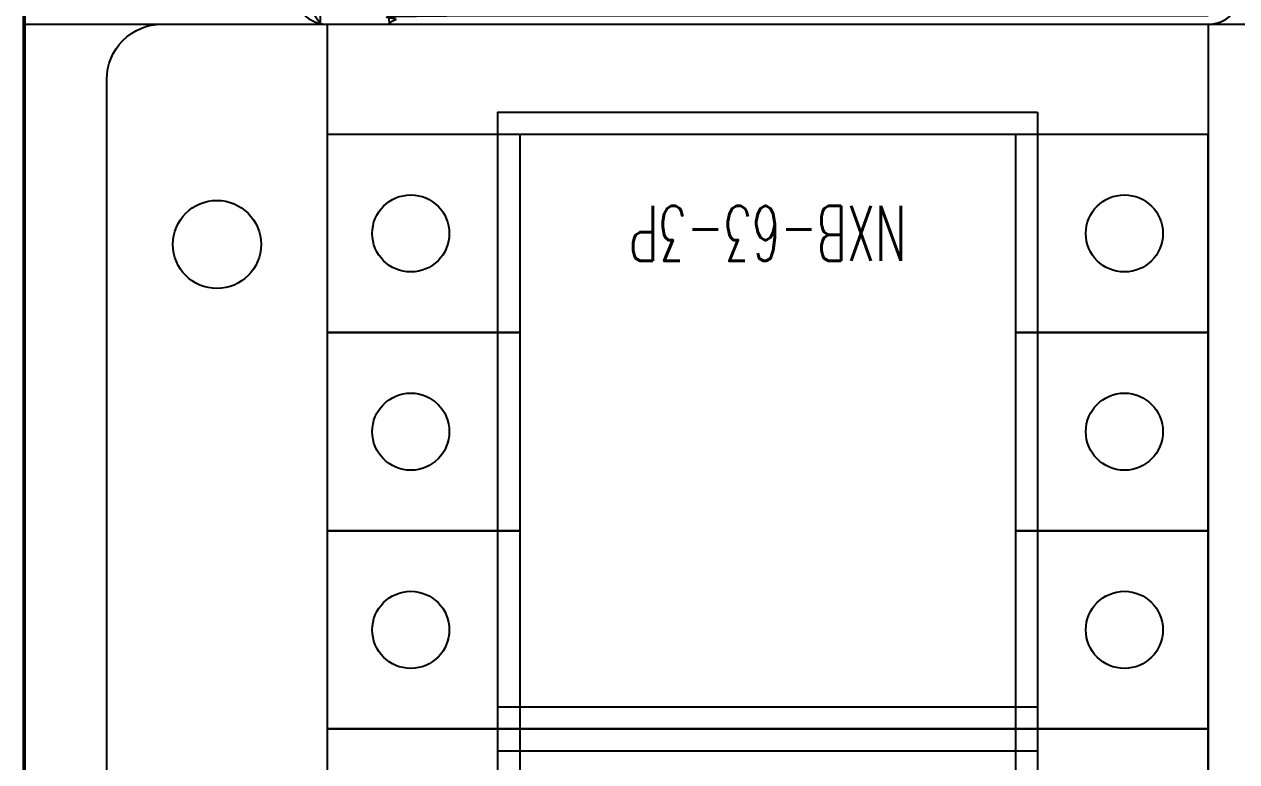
# Model space of a CAD drawing. Header units: millimetres. Extents: x 28713 to 59118, y -54378 to -19615.
# Drawn here: x 37765.4 to 37875.5, y -35371.3 to -35304.3 of the extents above; entities that cross this region are included whole.
import ezdxf
from ezdxf.enums import TextEntityAlignment as Align

# ---------------------------------------------------------------- set-up
doc = ezdxf.new("R2010")
doc.units = ezdxf.units.MM
doc.header["$LTSCALE"] = 3
for name, color, linetype in [('@.VISIBLE', 7, 'Continuous'), ('equipments', 2, 'Continuous'), ('TEXT', 7, 'Continuous')]:
    doc.layers.add(name, color=color, linetype=linetype)
doc.layers.add('Visible (ISO)', color=7, linetype='Continuous', lineweight=50)
doc.styles.add('Ann_w01', font='romans.shx', dxfattribs={"width": 0.6, "bigfont": 'chineset.shx'})

msp = doc.modelspace()

# ---------------------------------------------------------------- linework, layer by layer
at = {"layer": '@.VISIBLE'}
for p, q in [((37792.86, -35304.32), (37792.86, -35810.32)), ((37872.86, -35304.32), (37872.86, -35810.32))]:
    msp.add_line(p, q, dxfattribs=at)
msp.add_lwpolyline([(37892.86, -35309.32), (37892.86, -35805.32, -0.414214), (37887.86, -35810.32), (37777.86, -35810.32, -0.414214), (37772.86, -35805.32), (37772.86, -35309.32, -0.414214), (37777.86, -35304.32), (37887.86, -35304.32, -0.414214)], format="xyb", close=True, dxfattribs=at)
for points in [[(37857.36, -35312.32), (37857.36, -35370.32), (37808.36, -35370.32), (37808.36, -35312.32)], [(37857.36, -35366.32), (37857.36, -35424.32), (37808.36, -35424.32), (37808.36, -35366.32)]]:
    msp.add_lwpolyline(points, close=True, dxfattribs=at)
at = {"layer": '@.VISIBLE', "color": 2}
msp.add_circle((37782.86, -35324.32), 4, dxfattribs=at)
at = {"layer": 'equipments', "color": 2}
for p, q in [((37810.36, -35314.32), (37810.36, -35368.32)), ((37855.36, -35314.32), (37855.36, -35368.32)), ((37810.36, -35368.32), (37810.36, -35422.32)), ((37855.36, -35368.32), (37855.36, -35422.32))]:
    msp.add_line(p, q, dxfattribs=at)
at = {"layer": 'equipments'}
for points in [[(37872.86, -35304.32, 0.414214), (37875.86, -35301.32), (37875.86, -35229.32, 0.414214), (37872.86, -35226.32)], [(37789.86, -35229.32), (37789.86, -35301.32, 0.414213), (37792.86, -35304.32)], [(37765.36, -35278.72), (37765.36, -35304.32), (37792.86, -35304.32), (37900.36, -35304.32), (37900.36, -35279.22, 0.414214), (37899.86, -35278.72)]]:
    msp.add_lwpolyline(points, format="xyb", dxfattribs=at)
at = {"layer": 'equipments', "color": 2}
for points in [[(37855.36, -35332.32), (37872.86, -35332.32), (37872.86, -35314.32), (37792.86, -35314.32), (37792.86, -35332.32), (37810.36, -35332.32)], [(37810.36, -35332.32), (37792.86, -35332.32), (37792.86, -35350.32), (37810.36, -35350.32)], [(37855.36, -35350.32), (37872.86, -35350.32), (37872.86, -35332.32), (37855.36, -35332.32)], [(37810.36, -35350.32), (37792.86, -35350.32), (37792.86, -35368.32), (37872.86, -35368.32), (37872.86, -35350.32), (37855.36, -35350.32)], [(37855.36, -35386.32), (37872.86, -35386.32), (37872.86, -35368.32), (37792.86, -35368.32), (37792.86, -35386.32), (37810.36, -35386.32)]]:
    msp.add_lwpolyline(points, dxfattribs=at)
for centre in [(37800.46, -35323.32), (37865.26, -35323.32), (37800.46, -35341.32), (37865.26, -35341.32), (37800.46, -35359.32), (37865.26, -35359.32)]:
    msp.add_circle(centre, 3.5, dxfattribs=at)
at = {"layer": 'equipments'}
msp.add_rational_spline([(37791.46, -35303.02), (37791.53, -35303.16), (37791.68, -35303.44), (37791.95, -35303.86), (37792.15, -35304.13), (37792.26, -35304.26), (37792.26, -35302.95), (37792.26, -35301.63), (37792.26, -35300.32), (37792.26, -35298.51), (37793.55, -35297.22), (37795.36, -35297.22), (37797.18, -35297.22), (37798.46, -35298.51), (37798.46, -35300.32), (37798.46, -35301.65), (37798.46, -35302.99), (37798.46, -35304.32), (37798.73, -35304.05), (37798.99, -35303.79), (37799.26, -35303.52), (37823.79, -35303.52), (37848.33, -35303.52), (37872.86, -35303.52)], [1, 1, 1, 1, 1, 1, 1, 1, 1, 0.804737854124, 0.804737854124, 1, 0.804737854124, 0.804737854124, 1, 1, 1, 1, 1, 1, 1, 1, 1, 1], degree=3, knots=[0, 0, 0, 0, 0.467846, 0.960973, 1.480893, 1.480893, 1.480893, 2.480893, 2.480893, 2.480893, 4.05169, 4.05169, 4.05169, 5.622486, 5.622486, 5.622486, 6.622486, 6.622486, 6.622486, 7.622486, 7.622486, 7.622486, 8.622486, 8.622486, 8.622486, 8.622486], dxfattribs=at)
at = {"layer": 'Visible (ISO)', "color": 3}
msp.add_lwpolyline([(37765.36, -35832.8), (37765.36, -35178.3), (37900.36, -35178.3), (37900.36, -35832.8)], close=True, dxfattribs=at)

# ---------------------------------------------------------------- texts
at = {"layer": 'TEXT', "style": 'Ann_w01', "width": 0.6}
msp.add_text('NXB-63-3P', height=5, rotation=180, dxfattribs=at).set_placement((37832.86, -35323.32), align=Align.MIDDLE_CENTER)

doc.saveas('drawing.dxf')
